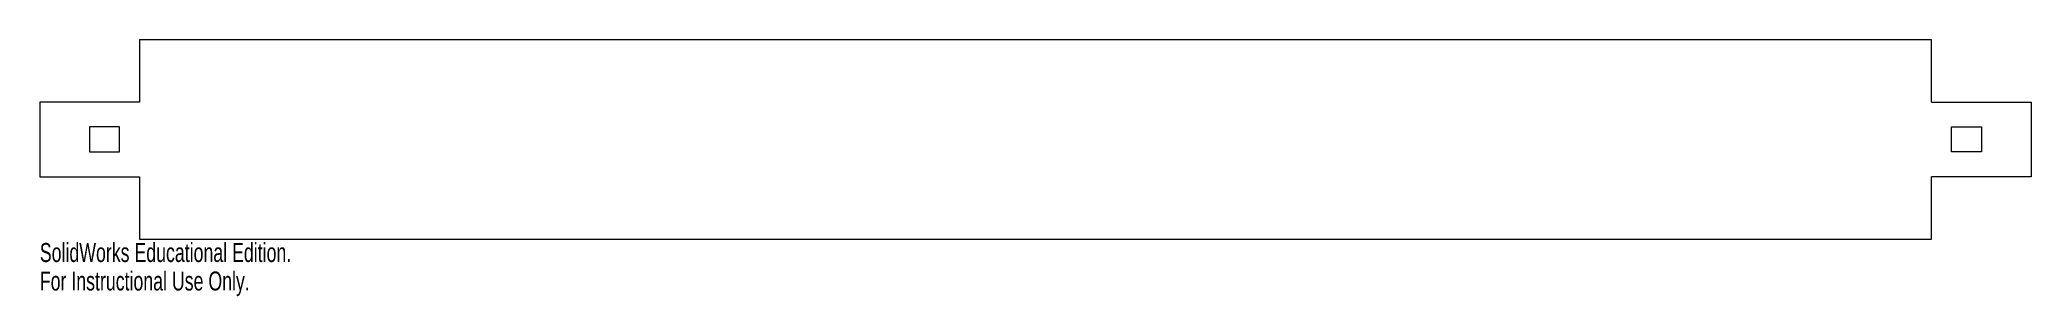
# Model space of a CAD drawing. Header units: inches. Extents: x -10 to 10, y -1.6 to 1.
import ezdxf

# ---------------------------------------------------------------- set-up
doc = ezdxf.new("R2010")
doc.units = ezdxf.units.IN
doc.header["$MEASUREMENT"] = 0
doc.styles.add('SLDTEXTSTYLE0', font='TXT', dxfattribs={"width": 0.7})

msp = doc.modelspace()

# ---------------------------------------------------------------- linework, layer by layer
at = {"color": 7, "linetype": 'Continuous', "lineweight": 15}
for p, q in [((9, 1), (-9, 1)), ((-9, 1), (-9, 0.375)), ((9, 0.375), (9, 1)), ((-9, 0.375), (-10, 0.375)), ((-10, 0.375), (-10, -0.375)), ((9, 0.375), (10, 0.375)), ((10, 0.375), (10, -0.375)), ((-9.5, 0.125), (-9.5, -0.125)), ((-9.2, 0.125), (-9.5, 0.125)), ((-9.2, -0.125), (-9.2, 0.125)), ((9.2, -0.125), (9.2, 0.125)), ((9.2, 0.125), (9.5, 0.125)), ((9.5, 0.125), (9.5, -0.125)), ((-9.5, -0.125), (-9.2, -0.125)), ((9.5, -0.125), (9.2, -0.125)), ((-10, -0.375), (-9, -0.375)), ((-9, -0.375), (-9, -1)), ((9, -1), (9, -0.375)), ((10, -0.375), (9, -0.375)), ((-9, -1), (9, -1))]:
    msp.add_line(p, q, dxfattribs=at)

# ---------------------------------------------------------------- texts
at = {"color": 7, "linetype": 'Continuous', "char_height": 0.1903, "attachment_point": 1, "style": 'SLDTEXTSTYLE0'}
for s, insert in [('SolidWorks Educational Edition.', (-10, -1.04)), ('For Instructional Use Only.', (-10, -1.326))]:
    msp.add_mtext(s, dxfattribs=dict(at, insert=insert))

doc.saveas('drawing.dxf')
